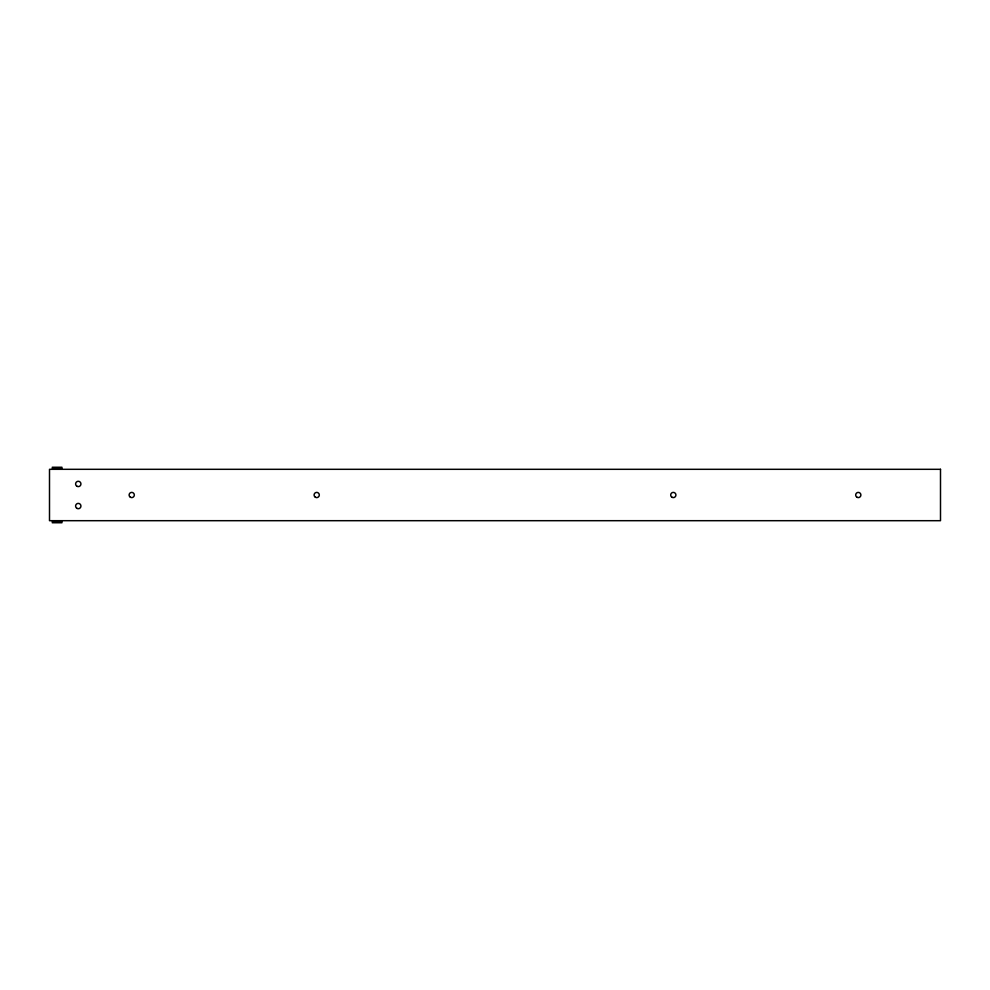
<?xml version="1.0" encoding="UTF-8"?>
<svg xmlns="http://www.w3.org/2000/svg" width="990" height="990" viewBox="0 0 990 990"><rect width="100%" height="100%" fill="white"/><g stroke="black" fill="none" stroke-linecap="round" stroke-linejoin="round"><path stroke-width="1.49" d="M52.223 467.255L61.986 467.255M52.223 468.282L61.986 468.282M52.223 521.718L61.986 521.718M52.223 522.745L61.986 522.745M940.5 469.31L49.5 469.31L49.5 520.691L940.5 520.691L940.5 469.31M130.408 497.265A2.624 2.624 0 0 0 134.331 495A2.624 2.624 0 0 0 130.408 492.735A2.624 2.624 0 0 0 130.408 497.265M315.389 497.265A2.624 2.624 0 0 0 319.312 495A2.624 2.624 0 0 0 315.389 492.735A2.624 2.624 0 0 0 315.389 497.265M671.987 497.265A2.624 2.624 0 0 0 675.923 495A2.624 2.624 0 0 0 671.987 492.735A2.624 2.624 0 0 0 671.987 497.265M856.981 497.265A2.624 2.624 0 0 0 860.904 495A2.624 2.624 0 0 0 856.981 492.735A2.624 2.624 0 0 0 856.981 497.265M76.935 486.263A2.673 2.673 0 0 0 80.945 483.949A2.673 2.673 0 0 0 76.935 481.635A2.673 2.673 0 0 0 76.935 486.263M76.935 508.365A2.673 2.673 0 0 0 80.945 506.051A2.673 2.673 0 0 0 76.935 503.737A2.673 2.673 0 0 0 76.935 508.365"/></g></svg>
